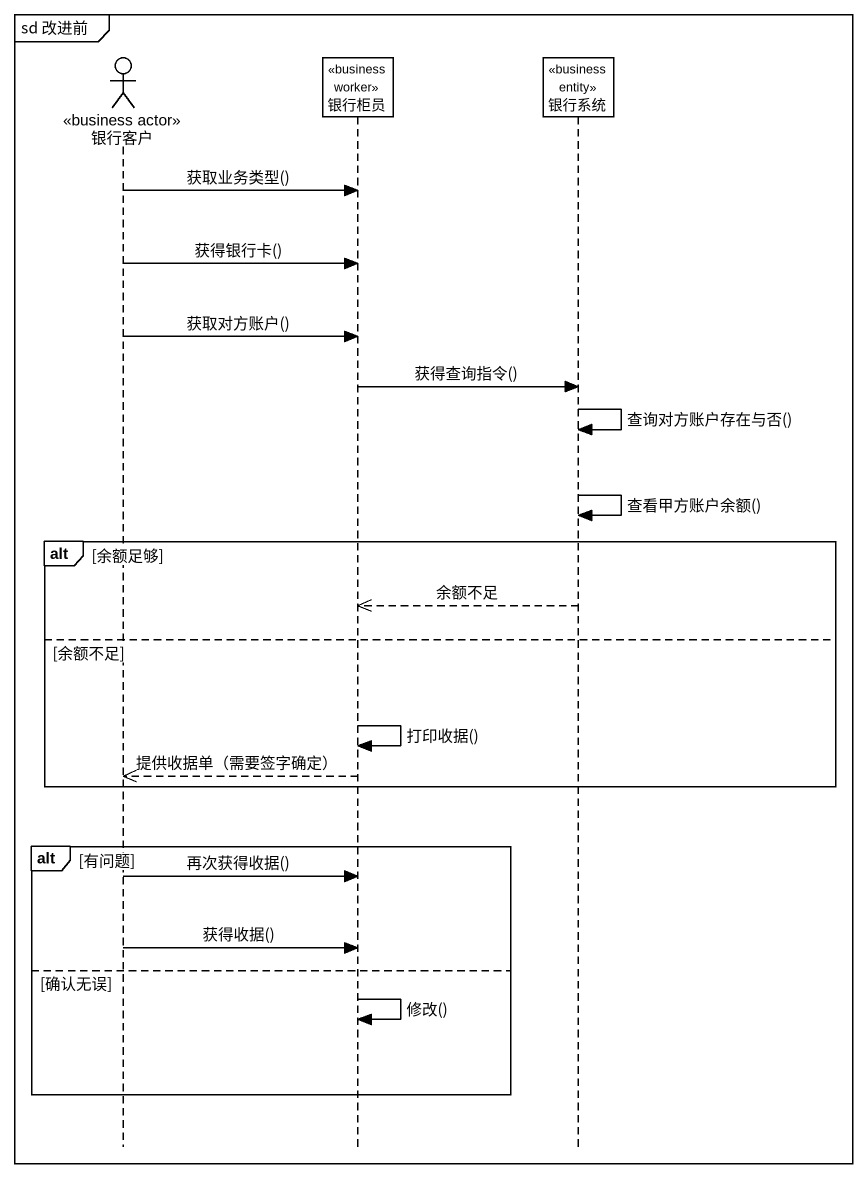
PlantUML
@startuml
mainframe sd 改进前
hide footbox
actor 银行客户 <<business actor>>
participant 银行柜员 <<business worker>>
participant 银行系统 <<business entity>>

银行客户 -> 银行柜员 : 获取业务类型()
银行客户 -> 银行柜员 : 获得银行卡()
银行客户 -> 银行柜员 : 获取对方账户()
银行柜员 -> 银行系统 : 获得查询指令()
银行系统 -> 银行系统 : 查询对方账户存在与否()
银行系统 -> 银行系统 : 查看甲方账户余额()
alt 余额足够
  银行系统 -->> 银行柜员 : 余额不足
else 余额不足
  银行柜员 -> 银行柜员 : 打印收据()
  银行柜员 -->> 银行客户 : 提供收据单（需要签字确定）
end
alt 有问题
  银行客户 -> 银行柜员 : 再次获得收据()
  银行客户 -> 银行柜员 : 获得收据()
else 确认无误
  银行柜员 -> 银行柜员 : 修改()
end
@enduml
